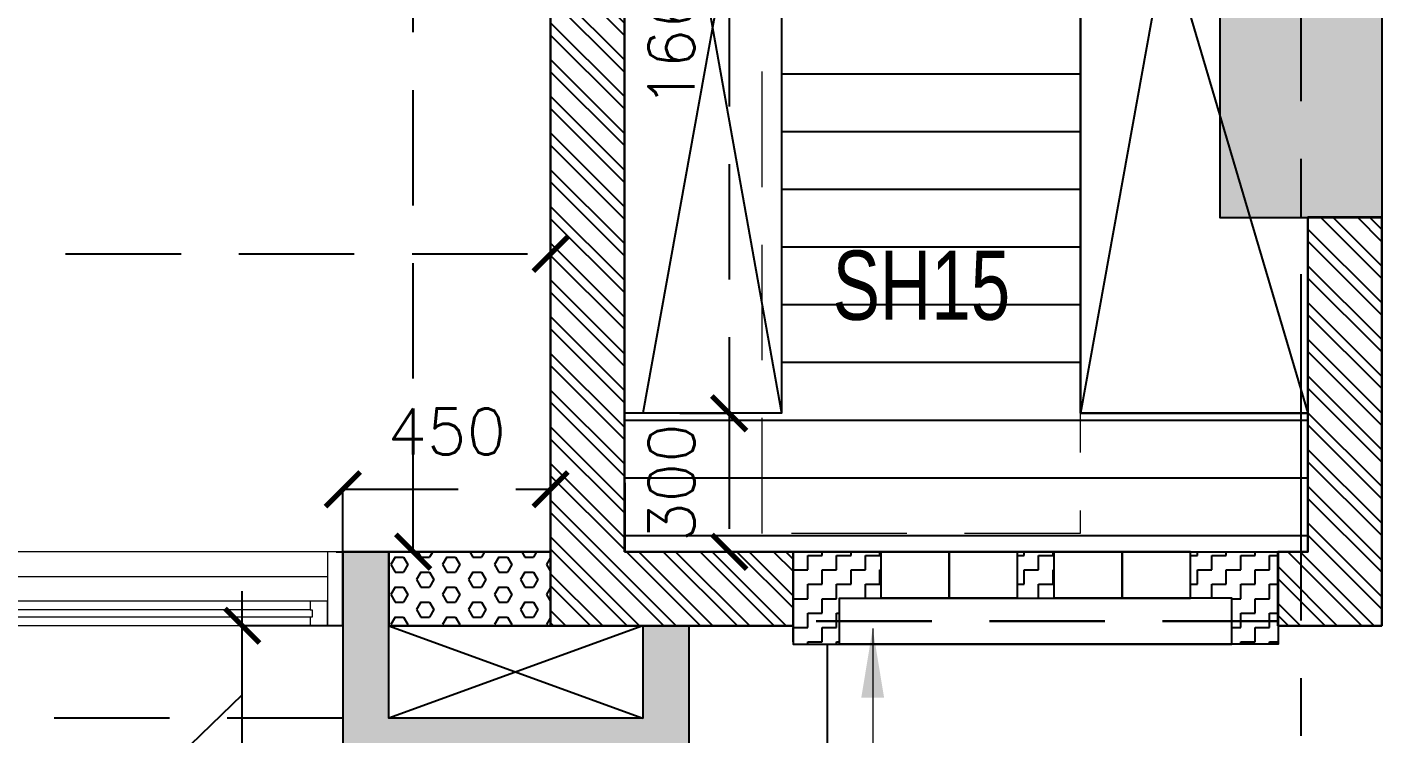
# Model space of a CAD drawing. Header units: millimetres. Extents: x 1124992 to 1258557, y -5767803 to -5695799.
# Drawn here: x 1224778 to 1227712, y -5719918 to -5718387 of the extents above; entities that cross this region are included whole.
import ezdxf

# ---------------------------------------------------------------- set-up
doc = ezdxf.new("R2010")
doc.units = ezdxf.units.MM
doc.header["$LTSCALE"] = 1000
doc.header["$MEASUREMENT"] = 0
for name, pattern in [('$1$AUDIT_D_120904163729-0', [0]), ('$36$HIDDEN', [0.375, 0.25, -0.125]), ('3BHK-A$0$AUDIT_D_120904163729-0', [0]), ('AUDIT_D_120904163729-0', [0]), ('T8(T9 IS SIMILAR) - 1st FLOOR ELEVATION$0$AUDIT_D_120904163729-0', [0]), ('T8(T9 IS SIMILAR) - DIMENSION & TEXTING$0$HIDDEN', [0.375, 0.25, -0.125]), ('T8(T9 IS SIMILAR) - TYPICAL FLOOR ELEVATION$0$AUDIT_D_120904163729-0', [0]), ('T8(T9 IS SIMILAR) - TYPICAL FLOOR ELEVATION$0$HIDDEN', [0.375, 0.25, -0.125]), ('T8(T9 IS SIMILAR)$0$$0$HIDDEN', [0.375, 0.25, -0.125]), ('T8(T9 IS SIMILAR)$0$HIDDEN', [0.375, 0.25, -0.125]), ('T8_REFUGE COLUMNS$0$CENTER2', [1.125, 0.75, -0.125, 0.125, -0.125])]:
    doc.linetypes.add(name, pattern=pattern)
doc.layers.get('0').update_dxf_attribs({"linetype": 'AUDIT_D_120904163729-0'})
for name, color, linetype in [('$0$A-HATCH -160', 251, '$1$AUDIT_D_120904163729-0'), ('$21$A-DIMENSIONS', 2, '$36$HIDDEN'), ('3BHK-A$0$A-HATCH -160', 251, '3BHK-A$0$AUDIT_D_120904163729-0'), ('3BHK-A$0$CUT-OUT', 49, 'Continuous'), ('3BHK-A$0$ELE 1', 1, 'Continuous'), ('3BHK-A$0$LEDGE WALL', 5, 'Continuous'), ('A_dim', 1, 'Continuous'), ('T8(T9 IS SIMILAR) - 1st FLOOR ELEVATION$0$A-WALL-FEATURES', 110, 'T8(T9 IS SIMILAR) - 1st FLOOR ELEVATION$0$AUDIT_D_120904163729-0'), ('T8(T9 IS SIMILAR) - DIMENSION & TEXTING$0$A-DIMENSIONS', 2, 'T8(T9 IS SIMILAR) - DIMENSION & TEXTING$0$HIDDEN'), ('T8(T9 IS SIMILAR) - TYPICAL FLOOR ELEVATION$0$A-DIM', 1, 'T8(T9 IS SIMILAR) - TYPICAL FLOOR ELEVATION$0$AUDIT_D_120904163729-0'), ('T8(T9 IS SIMILAR) - TYPICAL FLOOR ELEVATION$0$A-WALL HATCH', 252, 'T8(T9 IS SIMILAR) - TYPICAL FLOOR ELEVATION$0$AUDIT_D_120904163729-0'), ('T8(T9 IS SIMILAR) - TYPICAL FLOOR ELEVATION$0$A-WALL-FEATURES', 6, 'T8(T9 IS SIMILAR) - TYPICAL FLOOR ELEVATION$0$AUDIT_D_120904163729-0'), ('T8_REFUGE COLUMNS$0$A-CENTERLINE', 193, 'T8_REFUGE COLUMNS$0$CENTER2'), ('T8_REFUGE COLUMNS$0$A-RCC COLS', 3, 'Continuous'), ('T8_TYPICAL COLUMNS$0$A-RCC COLS', 3, 'Continuous')]:
    doc.layers.add(name, color=color, linetype=linetype)
for name, color, linetype, lineweight in [('3BHK-A$0$A-WALL- 160', 6, 'Continuous', 30), ('3BHK-A$0$Window', 4, 'Continuous', 20), ('T8(T9 IS SIMILAR) - DIMENSION & TEXTING$0$R0-18-10-2014-T1-1st Podium Floor Plan$0$Text', 2, 'Continuous', 0), ('T8(T9 IS SIMILAR) - DIMENSION & TEXTING$0$T8 - TYPICAL FLOOR CORE$0$a-Text', 4, 'Continuous', 0), ('T8(T9 IS SIMILAR) - TYPICAL FLOOR ELEVATION$0$ELE-1', 4, 'Continuous', 30), ('T8(T9 IS SIMILAR)$0$D&W', 8, 'Continuous', 25), ('T8(T9 IS SIMILAR)$0$SCPL BEAM', 191, 'T8(T9 IS SIMILAR)$0$$0$HIDDEN', 13)]:
    doc.layers.add(name, color=color, linetype=linetype, lineweight=lineweight)
doc.layers.add('T8_REFUGE COLUMNS$1$COL-HATCH', color=7, linetype='Continuous', lineweight=25, true_color=0xa3a3a3)
doc.styles.add('T8(T9 IS SIMILAR) - DIMENSION & TEXTING$0$Romans 1', font='romans.shx', dxfattribs={"height": 100})
doc.styles.add('T8(T9 IS SIMILAR) - DIMENSION & TEXTING$0$T8 - TYPICAL FLOOR CORE$0$ARIAL ARROW', font='swisscl.ttf')
doc.styles.add('T8(T9 IS SIMILAR) - DIMENSION & TEXTING$0$Tahoma', font='tahoma.ttf')
doc.styles.add('T8(T9 IS SIMILAR) - TYPICAL FLOOR ELEVATION$0$Romans 1', font='romans.shx', dxfattribs={"height": 100})
doc.dimstyles.new('T8(T9 IS SIMILAR) - DIMENSION & TEXTING$0$ALPINE S', dxfattribs={"dimscale": 0, "dimtxt": 100, "dimasz": 75, "dimexe": 0, "dimexo": 0, "dimgap": 75, "dimtad": 1, "dimdec": 0, "dimzin": 0, "dimdsep": 46, "dimtxsty": 'T8(T9 IS SIMILAR) - DIMENSION & TEXTING$0$Romans 1', "dimblk": 'T8(T9 IS SIMILAR) - DIMENSION & TEXTING$0$_ArchTick', "dimcen": 0.09, "dimclrd": 256, "dimclre": 256, "dimclrt": 7, "dimadec": 0, "dimazin": 0, "dimtfac": 1, "dimtdec": 0, "dimtofl": 0, "dimtmove": 1, "dimatfit": 0, "dimldrblk": 'T8(T9 IS SIMILAR) - DIMENSION & TEXTING$0$_Open90', "dimfxl": 1, "dimtolj": 1, "dimtzin": 0, "dimarcsym": 0})
doc.dimstyles.new('T8(T9 IS SIMILAR) - DIMENSION & TEXTING$0$SAMATA STD', dxfattribs={"dimtxt": 100, "dimasz": 50, "dimexe": 50, "dimexo": 50, "dimgap": 10, "dimtad": 0, "dimdec": 0, "dimrnd": 5, "dimzin": 0, "dimdsep": 46, "dimtxsty": 'T8(T9 IS SIMILAR) - DIMENSION & TEXTING$0$Tahoma', "dimblk": 'T8(T9 IS SIMILAR) - DIMENSION & TEXTING$0$_Origin2', "dimcen": -50, "dimdle": 50, "dimclrd": 7, "dimclre": 7, "dimclrt": 7, "dimadec": 0, "dimazin": 0, "dimtfac": 1, "dimtdec": 0, "dimtmove": 1, "dimatfit": 3, "dimfxl": 150, "dimtfill": 1, "dimtolj": 1, "dimtzin": 0, "dimlwd": -1, "dimlwe": -1, "dimarcsym": 0})
doc.dimstyles.new('T8(T9 IS SIMILAR) - TYPICAL FLOOR ELEVATION$0$ALPINE S', dxfattribs={"dimscale": 0, "dimtxt": 100, "dimasz": 75, "dimexe": 0, "dimexo": 0, "dimgap": 75, "dimtad": 1, "dimdec": 0, "dimzin": 0, "dimdsep": 46, "dimtxsty": 'T8(T9 IS SIMILAR) - TYPICAL FLOOR ELEVATION$0$Romans 1', "dimblk": 'T8(T9 IS SIMILAR) - TYPICAL FLOOR ELEVATION$0$_ArchTick', "dimcen": 0.09, "dimclrd": 256, "dimclre": 256, "dimclrt": 7, "dimadec": 0, "dimazin": 0, "dimtfac": 1, "dimtdec": 0, "dimtofl": 0, "dimtmove": 1, "dimatfit": 0, "dimldrblk": 'T8(T9 IS SIMILAR) - TYPICAL FLOOR ELEVATION$0$_Open90', "dimfxl": 1, "dimtolj": 1, "dimtzin": 0, "dimarcsym": 0})
pattern_1 = [(45, (-0.65, 1285.594), (-39.77475644, 39.77475644), []), (45, (25.864, 1285.594), (-39.77475644, 39.77475644), [])]
pattern_2 = [(0, (0, 0), (31.25, 31.25), [31.25, -31.25]), (90, (31.25, 0), (-31.25, 31.25), [31.25, -31.25])]

# ---------------------------------------------------------------- blocks, each defined once
blk = doc.blocks.new('T8(T9 IS SIMILAR) - DIMENSION & TEXTING$0$_Origin2')
at = {"color": 0, "linetype": 'ByBlock', "lineweight": -2}
blk.add_line((-0.5, 0), (-1, 0), dxfattribs=at)
for radius in [0.5, 0.25]:
    blk.add_circle((0, 0), radius, dxfattribs=at)
blk = doc.blocks.new('T8(T9 IS SIMILAR) - DIMENSION & TEXTING$0$_ArchTick')
at = {"color": 0, "linetype": 'ByBlock', "const_width": 0.15}
blk.add_lwpolyline([(-0.5, -0.5), (0.5, 0.5)], dxfattribs=at)
blk = doc.blocks.new('*D382')
at = {"layer": 'T8(T9 IS SIMILAR) - DIMENSION & TEXTING$0$A-DIMENSIONS', "linetype": 'T8(T9 IS SIMILAR) - DIMENSION & TEXTING$0$HIDDEN', "lineweight": -2, "transparency": 16777216}
for p, q in [((1226206.8, -5717558.7), (1226298.8, -5717558.7)), ((1226191.8, -5719223.5), (1226298.8, -5719223.5))]:
    blk.add_line(p, q, dxfattribs=at)
at = {"layer": 'T8(T9 IS SIMILAR) - DIMENSION & TEXTING$0$A-DIMENSIONS', "lineweight": -2, "transparency": 16777216}
blk.add_line((1226298.8, -5717558.7), (1226298.8, -5719223.5), dxfattribs=at)
at = {"layer": 'T8(T9 IS SIMILAR) - DIMENSION & TEXTING$0$A-DIMENSIONS', "linetype": 'ByBlock', "lineweight": -2, "transparency": 16777216, "xscale": 75, "yscale": 75, "zscale": 75}
for p, rotation in [((1226298.8, -5717558.7), 90), ((1226298.8, -5719223.5), 270)]:
    blk.add_blockref('T8(T9 IS SIMILAR) - DIMENSION & TEXTING$0$_ArchTick', p, dxfattribs=dict(at, rotation=rotation))
at = {"layer": 'T8(T9 IS SIMILAR) - DIMENSION & TEXTING$0$A-DIMENSIONS', "color": 7, "linetype": 'ByBlock', "transparency": 16777216, "insert": (1226173.8, -5718391.1), "char_height": 100, "attachment_point": 5, "rotation": 90, "style": 'T8(T9 IS SIMILAR) - DIMENSION & TEXTING$0$Romans 1'}
blk.add_mtext('\\A1;1665', dxfattribs=at)
blk = doc.blocks.new('T8(T9 IS SIMILAR) - DIMENSION & TEXTING$0$_Open90')
at = {"color": 0, "linetype": 'ByBlock', "lineweight": -2}
for p, q in [((-0.5, 0.5), (0, 0)), ((0, 0), (-1, 0)), ((0, 0), (-0.5, -0.5))]:
    blk.add_line(p, q, dxfattribs=at)
blk = doc.blocks.new('*D383')
at = {"layer": 'T8(T9 IS SIMILAR) - DIMENSION & TEXTING$0$A-DIMENSIONS', "linetype": 'T8(T9 IS SIMILAR) - DIMENSION & TEXTING$0$HIDDEN', "lineweight": -2, "transparency": 16777216}
for p, q in [((1222611.8, -5719227.5), (1222611.8, -5718877.9)), ((1225911.9, -5719227.5), (1225911.9, -5718877.9))]:
    blk.add_line(p, q, dxfattribs=at)
at = {"layer": 'T8(T9 IS SIMILAR) - DIMENSION & TEXTING$0$A-DIMENSIONS', "lineweight": -2, "transparency": 16777216}
blk.add_line((1222611.8, -5718877.9), (1225911.9, -5718877.9), dxfattribs=at)
at = {"layer": 'T8(T9 IS SIMILAR) - DIMENSION & TEXTING$0$A-DIMENSIONS', "linetype": 'ByBlock', "lineweight": -2, "transparency": 16777216, "xscale": 75, "yscale": 75, "zscale": 75, "rotation": 180}
blk.add_blockref('T8(T9 IS SIMILAR) - DIMENSION & TEXTING$0$_ArchTick', (1222611.8, -5718877.9), dxfattribs=at)
at = {"layer": 'T8(T9 IS SIMILAR) - DIMENSION & TEXTING$0$A-DIMENSIONS', "linetype": 'ByBlock', "lineweight": -2, "transparency": 16777216, "xscale": 75, "yscale": 75, "zscale": 75}
blk.add_blockref('T8(T9 IS SIMILAR) - DIMENSION & TEXTING$0$_ArchTick', (1225911.9, -5718877.9), dxfattribs=at)
at = {"layer": 'T8(T9 IS SIMILAR) - DIMENSION & TEXTING$0$A-DIMENSIONS', "color": 7, "linetype": 'ByBlock', "transparency": 16777216, "insert": (1224261.8, -5718752.9), "char_height": 100, "attachment_point": 5, "style": 'T8(T9 IS SIMILAR) - DIMENSION & TEXTING$0$Romans 1'}
blk.add_mtext('\\A1;3300', dxfattribs=at)
blk = doc.blocks.new('*D388')
at = {"layer": 'T8(T9 IS SIMILAR) - DIMENSION & TEXTING$0$A-DIMENSIONS', "linetype": 'T8(T9 IS SIMILAR) - DIMENSION & TEXTING$0$HIDDEN', "lineweight": -2, "transparency": 16777216}
for p, q in [((1225461.9, -5719523.5), (1225461.9, -5719388)), ((1225911.9, -5719523.5), (1225911.9, -5719388))]:
    blk.add_line(p, q, dxfattribs=at)
at = {"layer": 'T8(T9 IS SIMILAR) - DIMENSION & TEXTING$0$A-DIMENSIONS', "lineweight": -2, "transparency": 16777216}
blk.add_line((1225461.9, -5719388), (1225911.9, -5719388), dxfattribs=at)
at = {"layer": 'T8(T9 IS SIMILAR) - DIMENSION & TEXTING$0$A-DIMENSIONS', "linetype": 'ByBlock', "lineweight": -2, "transparency": 16777216, "xscale": 75, "yscale": 75, "zscale": 75, "rotation": 180}
blk.add_blockref('T8(T9 IS SIMILAR) - DIMENSION & TEXTING$0$_ArchTick', (1225461.9, -5719388), dxfattribs=at)
at = {"layer": 'T8(T9 IS SIMILAR) - DIMENSION & TEXTING$0$A-DIMENSIONS', "linetype": 'ByBlock', "lineweight": -2, "transparency": 16777216, "xscale": 75, "yscale": 75, "zscale": 75}
blk.add_blockref('T8(T9 IS SIMILAR) - DIMENSION & TEXTING$0$_ArchTick', (1225911.9, -5719388), dxfattribs=at)
at = {"layer": 'T8(T9 IS SIMILAR) - DIMENSION & TEXTING$0$A-DIMENSIONS', "color": 7, "linetype": 'ByBlock', "transparency": 16777216, "insert": (1225686.9, -5719263), "char_height": 100, "attachment_point": 5, "style": 'T8(T9 IS SIMILAR) - DIMENSION & TEXTING$0$Romans 1'}
blk.add_mtext('\\A1;450', dxfattribs=at)
blk = doc.blocks.new('*D321')
at = {"layer": 'T8(T9 IS SIMILAR) - DIMENSION & TEXTING$0$A-DIMENSIONS', "linetype": 'T8(T9 IS SIMILAR) - DIMENSION & TEXTING$0$HIDDEN', "lineweight": -2, "transparency": 16777216}
for p, q in [((1225447.5, -5714848.5), (1225614.3, -5714848.5)), ((1225447.5, -5719523.3), (1225614.3, -5719523.3))]:
    blk.add_line(p, q, dxfattribs=at)
at = {"layer": 'T8(T9 IS SIMILAR) - DIMENSION & TEXTING$0$A-DIMENSIONS', "lineweight": -2, "transparency": 16777216}
blk.add_line((1225614.3, -5719523.3), (1225614.3, -5714848.5), dxfattribs=at)
at = {"layer": 'T8(T9 IS SIMILAR) - DIMENSION & TEXTING$0$A-DIMENSIONS', "linetype": 'ByBlock', "lineweight": -2, "transparency": 16777216, "xscale": 75, "yscale": 75, "zscale": 75}
for p, rotation in [((1225614.3, -5714848.5), 90), ((1225614.3, -5719523.3), 270)]:
    blk.add_blockref('T8(T9 IS SIMILAR) - DIMENSION & TEXTING$0$_ArchTick', p, dxfattribs=dict(at, rotation=rotation))
at = {"layer": 'T8(T9 IS SIMILAR) - DIMENSION & TEXTING$0$A-DIMENSIONS', "color": 7, "linetype": 'ByBlock', "transparency": 16777216, "insert": (1225489.3, -5717185.9), "char_height": 100, "attachment_point": 5, "rotation": 90, "style": 'T8(T9 IS SIMILAR) - DIMENSION & TEXTING$0$Romans 1'}
blk.add_mtext('\\A1;4675', dxfattribs=at)
blk = doc.blocks.new('*D178')
at = {"layer": 'T8(T9 IS SIMILAR) - DIMENSION & TEXTING$0$A-DIMENSIONS', "linetype": 'T8(T9 IS SIMILAR) - DIMENSION & TEXTING$0$HIDDEN', "lineweight": -2, "transparency": 16777216}
for p, q in [((1226191.8, -5719223.5), (1226298.8, -5719223.5)), ((1226191.8, -5719523.5), (1226298.8, -5719523.5))]:
    blk.add_line(p, q, dxfattribs=at)
at = {"layer": 'T8(T9 IS SIMILAR) - DIMENSION & TEXTING$0$A-DIMENSIONS', "lineweight": -2, "transparency": 16777216}
blk.add_line((1226298.8, -5719223.5), (1226298.8, -5719523.5), dxfattribs=at)
at = {"layer": 'T8(T9 IS SIMILAR) - DIMENSION & TEXTING$0$A-DIMENSIONS', "linetype": 'ByBlock', "lineweight": -2, "transparency": 16777216, "xscale": 75, "yscale": 75, "zscale": 75}
for p, rotation in [((1226298.8, -5719223.5), 90), ((1226298.8, -5719523.5), 270)]:
    blk.add_blockref('T8(T9 IS SIMILAR) - DIMENSION & TEXTING$0$_ArchTick', p, dxfattribs=dict(at, rotation=rotation))
at = {"layer": 'T8(T9 IS SIMILAR) - DIMENSION & TEXTING$0$A-DIMENSIONS', "color": 7, "linetype": 'ByBlock', "transparency": 16777216, "insert": (1226173.8, -5719373.5), "char_height": 100, "attachment_point": 5, "rotation": 90, "style": 'T8(T9 IS SIMILAR) - DIMENSION & TEXTING$0$Romans 1'}
blk.add_mtext('\\A1;300', dxfattribs=at)
blk = doc.blocks.new('T8_REFUGE COLUMNS')
at = {"layer": 'T8_REFUGE COLUMNS$1$COL-HATCH', "linetype": 'ByBlock'}
h = blk.add_hatch(color=256, dxfattribs=at)
h.dxf.hatch_style = 1
h.paths.add_polyline_path([(1227712.1, -5718799.9), (1227362.1, -5718799.9), (1227362.1, -5709299.9), (1227712.1, -5709299.9)])
at = {"layer": 'T8_REFUGE COLUMNS$0$A-CENTERLINE'}
blk.add_line((1227537.1, -5720797.2), (1227537.1, -5702690.8), dxfattribs=at)
at = {"layer": 'T8_REFUGE COLUMNS$0$A-RCC COLS', "linetype": 'ByBlock'}
blk.add_lwpolyline([(1227712.1, -5718799.9), (1227362.1, -5718799.9), (1227362.1, -5709299.9), (1227712.1, -5709299.9)], close=True, dxfattribs=at)
blk = doc.blocks.new('T8_TYPICAL COLUMNS')
at = {"layer": 'T8_TYPICAL COLUMNS$0$A-RCC COLS', "linetype": 'ByBlock'}
blk.add_blockref('T8_REFUGE COLUMNS', (0, 0), dxfattribs=at)
blk = doc.blocks.new('3BHK-A$0$2400')
at = {"layer": '3BHK-A$0$Window', "color": 1, "lineweight": 13}
for p, q in [((1151176.5, -5692111.9), (1148842.5, -5692111.9)), ((1149607.5, -5692111.9), (1148880, -5692111.9)), ((1149607.5, -5692165.3), (1148880, -5692165.3)), ((1150373.7, -5692165.3), (1149645, -5692165.3)), ((1150411.2, -5692165.3), (1151176.5, -5692165.3)), ((1149607.5, -5692218.6), (1148842.5, -5692218.6)), ((1150373.7, -5692218.6), (1149645, -5692218.6)), ((1151139, -5692218.6), (1150411.2, -5692218.6)), ((1150373.7, -5692271.9), (1148842.5, -5692271.9)), ((1151139, -5692271.9), (1150411.2, -5692271.9))]:
    blk.add_line(p, q, dxfattribs=at)
at = {"layer": '3BHK-A$0$Window', "color": 5, "lineweight": 13}
for p, q in [((1149607.5, -5692142.2), (1148880, -5692142.2)), ((1149607.5, -5692146.7), (1148880, -5692146.7)), ((1150373.7, -5692183.8), (1149645, -5692183.8)), ((1150373.7, -5692200), (1149645, -5692200)), ((1151139, -5692237.2), (1150411.2, -5692237.2)), ((1151139, -5692253.3), (1150411.2, -5692253.3))]:
    blk.add_line(p, q, dxfattribs=at)
at = {"layer": '3BHK-A$0$Window', "color": 4, "lineweight": 13}
for points in [[(1148842.5, -5692111.9), (1148809.5, -5692111.9), (1148809.5, -5692271.9), (1148842.5, -5692271.9)], [(1148880, -5692146.7), (1148880, -5692165.3), (1148842.5, -5692165.3), (1148842.5, -5692111.9), (1148880, -5692111.9), (1148880, -5692142.2), (1148875.5, -5692142.2), (1148875.5, -5692146.7)], [(1149607.5, -5692146.7), (1149607.5, -5692165.3), (1149645, -5692165.3), (1149645, -5692111.9), (1149607.5, -5692111.9), (1149607.5, -5692142.2), (1149612, -5692142.2), (1149612, -5692146.7)], [(1151209.5, -5692111.9), (1151176.5, -5692111.9), (1151176.5, -5692271.9), (1151209.5, -5692271.9)], [(1149645, -5692200), (1149645, -5692218.6), (1149607.5, -5692218.6), (1149607.5, -5692165.3), (1149645, -5692165.3), (1149645, -5692183.8), (1149640.5, -5692183.8), (1149640.5, -5692200)], [(1150373.7, -5692200), (1150373.7, -5692218.6), (1150411.2, -5692218.6), (1150411.2, -5692165.3), (1150373.7, -5692165.3), (1150373.7, -5692183.8), (1150378.2, -5692183.8), (1150378.2, -5692200)], [(1150411.2, -5692253.3), (1150411.2, -5692271.9), (1150373.7, -5692271.9), (1150373.7, -5692218.6), (1150411.2, -5692218.6), (1150411.2, -5692237.2), (1150406.7, -5692237.2), (1150406.7, -5692253.3)], [(1151139, -5692253.3), (1151139, -5692271.9), (1151176.5, -5692271.9), (1151176.5, -5692218.6), (1151139, -5692218.6), (1151139, -5692237.2), (1151143.5, -5692237.2), (1151143.5, -5692253.3)]]:
    blk.add_lwpolyline(points, close=True, dxfattribs=at)
blk = doc.blocks.new('3BHK-A')
at = {"layer": '3BHK-A$0$A-HATCH -160', "linetype": 'ByBlock'}
h = blk.add_hatch(dxfattribs=at)
h.set_pattern_fill('ANSI32', color=256, scale=150)
h.set_pattern_definition(pattern_1)
h.paths.add_polyline_path([(1186107.7, -5719684.9), (1186107.7, -5719524.7), (1186472.7, -5719524.7), (1186472.7, -5717559.7), (1186152.8, -5717559.7), (1186152.8, -5717399.7), (1186632.7, -5717399.7), (1186632.7, -5719524.7), (1186632.7, -5719523.4), (1186632.7, -5719683.5)])
h = blk.add_hatch(dxfattribs=at)
h.set_pattern_fill('ANSI32', color=256, scale=150)
h.set_pattern_definition(pattern_1)
h.paths.add_polyline_path([(1184832.7, -5719684.9), (1184832.7, -5718799.6), (1184992.7, -5718799.6), (1184992.7, -5719524.7), (1185057.7, -5719524.8), (1185057.7, -5719685)])
at = {"layer": '3BHK-A$0$CUT-OUT'}
h = blk.add_hatch(dxfattribs=at)
h.set_pattern_fill('ANSI31', color=256, scale=1000, angle=135)
h.set_pattern_definition([(180, (23757.98, 261.17), (-2e-14, -125), [])])
h.paths.add_polyline_path([(1186472.3, -5719523.5), (1184992.7, -5719523.5), (1184992.7, -5719223.5), (1185485.5, -5719223.5), (1185485.5, -5717558.5), (1186132.6, -5717558.5), (1186132.6, -5719223.5), (1186472.6, -5719223.5)])
at = {"layer": '3BHK-A$0$LEDGE WALL'}
h = blk.add_hatch(dxfattribs=at)
h.set_pattern_fill('HEX', color=8, scale=150, angle=180)
h.paths.add_polyline_path([(1186982.8, -5719523.5), (1186632.7, -5719523.5), (1186632.7, -5719683.5), (1186982.8, -5719683.5)])
at = {"layer": '3BHK-A$0$A-WALL- 160', "linetype": 'ByBlock'}
for p, q in [((1186632.7, -5719683.5, 0), (1186632.7, -5717398.5, 0)), ((1186472.7, -5719523.5, 0), (1186472.7, -5717558.5, 0)), ((1187082.7, -5719523.5, 0), (1187082.7, -5719683.5, 0)), ((1186472.7, -5719683.5, 0), (1186632.7, -5719683.5, 0))]:
    blk.add_line(p, q, dxfattribs=at)
at = {"layer": '3BHK-A$0$A-WALL- 160', "linetype": 'ByBlock', "elevation": 0}
for points in [[(1184992.7, -5719523.5), (1184992.7, -5718798.3), (1184832.7, -5718798.3), (1184832.7, -5719683.7), (1184992.3, -5719683.7)], [(1184992.3, -5719683.7), (1185057.7, -5719683.7), (1185057.7, -5719523.5), (1184992.3, -5719523.5)], [(1186472.7, -5719683.5), (1186107.7, -5719683.5), (1186107.7, -5719523.5), (1186472.7, -5719523.5)]]:
    blk.add_lwpolyline(points, dxfattribs=at)
at = {"layer": '3BHK-A$0$A-WALL- 160', "linetype": 'ByBlock', "elevation": -0.5}
blk.add_lwpolyline([(1186982.8, -5719523.5), (1186632.7, -5719523.5), (1186632.7, -5719683.5), (1186982.8, -5719683.5)], close=True, dxfattribs=at)
at = {"layer": '3BHK-A$0$CUT-OUT'}
for p, q in [((1185485.5, -5717558.5, 0), (1184992.7, -5719223.5, 0.6)), ((1185182.4, -5717548.4, 0), (1185485.5, -5719223.5, 0.6)), ((1186132.3, -5717558.5, 0), (1186432.7, -5719223.4, 0.6)), ((1186432.6, -5717548.4, 0), (1186132.6, -5719223.5, 0.6))]:
    blk.add_line(p, q, dxfattribs=at)
at = {"layer": '3BHK-A$0$CUT-OUT', "elevation": 0.4}
blk.add_lwpolyline([(1186472.3, -5719523.5), (1184992.7, -5719523.5), (1184992.7, -5719223.5), (1185485.5, -5719223.5), (1185485.5, -5717558.5), (1186132.6, -5717558.5), (1186132.6, -5719223.5), (1186472.6, -5719223.5)], close=True, dxfattribs=at)
at = {"layer": '3BHK-A$0$ELE 1', "linetype": 'ByBlock'}
for p, q in [((1185485.5, -5717558.5, 0.4), (1185485.5, -5719223.5, 0.6)), ((1186132.6, -5717558.5, 0), (1186132.6, -5719223.5, 0))]:
    blk.add_line(p, q, dxfattribs=at)
at = {"layer": '3BHK-A$0$ELE 1', "linetype": 'ByBlock', "elevation": 0.6}
for points in [[(1185485.5, -5719223.5), (1184992.7, -5719223.5)], [(1186132.6, -5719223.5), (1186432.7, -5719223.5)]]:
    blk.add_lwpolyline(points, dxfattribs=at)
at = {"layer": '3BHK-A$0$A-WALL- 160', "linetype": 'ByBlock', "xscale": -1}
blk.add_blockref('3BHK-A$0$2400', (2338292.2, -27411.6, 0), dxfattribs=at)
blk = doc.blocks.new('T8(T9 IS SIMILAR) - TYPICAL FLOOR ELEVATION$0$JG')
at = {"layer": 'T8(T9 IS SIMILAR) - TYPICAL FLOOR ELEVATION$0$A-WALL HATCH', "linetype": 'ByBlock'}
h = blk.add_hatch(dxfattribs=at)
h.set_pattern_fill('ZIGZAG', color=256, scale=250)
h.set_pattern_definition(pattern_2)
h.paths.add_polyline_path([(1133312.3, -5722820.5), (1133392.5, -5722820.5), (1133392.5, -5722720.5), (1133312.3, -5722720.5)])
edge = h.paths.add_edge_path()
edge.add_line((1133877.2, -5722870.5), (1133877.2, -5722920.5))
edge.add_line((1133877.2, -5722920.5), (1133777.2, -5722920.5))
edge.add_line((1133777.2, -5722920.5), (1133777.2, -5722870.5))
edge.add_line((1133777.2, -5722870.5), (1133777.2, -5722820.5))
edge.add_line((1133777.2, -5722820.5), (1133687.4, -5722820.5))
edge.add_line((1133687.4, -5722820.5), (1133687.4, -5722720.5))
edge.add_line((1133687.4, -5722720.5), (1133877.2, -5722720.6))
edge.add_line((1133877.2, -5722720.6), (1133877.2, -5722870.5))
edge.add_line((1132827.4, -5722870.5), (1132827.4, -5722920.5))
edge.add_line((1132827.4, -5722920.5), (1132927.4, -5722920.5))
edge.add_line((1132927.4, -5722920.5), (1132927.4, -5722870.5))
edge.add_line((1132927.4, -5722870.5), (1132927.4, -5722820.5))
edge.add_line((1132927.4, -5722820.5), (1133017.4, -5722820.5))
edge.add_line((1133017.4, -5722820.5), (1133017.4, -5722720.5))
edge.add_line((1133017.4, -5722720.5), (1132827.4, -5722720.5))
edge.add_line((1132827.4, -5722720.5), (1132827.4, -5722870.5))
at = {"layer": 'T8(T9 IS SIMILAR) - TYPICAL FLOOR ELEVATION$0$A-WALL-FEATURES', "color": 3, "elevation": -1.3}
for points in [[(1132827.4, -5722870.5), (1132827.4, -5722870.5), (1132827.4, -5722920.5), (1132927.4, -5722920.5), (1132927.4, -5722870.5), (1132927.4, -5722820.5), (1133017.4, -5722820.5), (1133017.4, -5722720.5), (1132827.4, -5722720.5), (1132827.4, -5722870.5)], [(1133877.2, -5722870.5), (1133877.2, -5722870.5), (1133877.2, -5722920.5), (1133777.2, -5722920.5), (1133777.2, -5722870.5), (1133777.2, -5722820.5), (1133687.4, -5722820.5), (1133687.4, -5722720.5), (1133877.2, -5722720.6), (1133877.2, -5722870.5)]]:
    blk.add_lwpolyline(points, dxfattribs=at)
blk.add_lwpolyline([(1133312.3, -5722820.5), (1133392.5, -5722820.5), (1133392.5, -5722720.5), (1133312.3, -5722720.5)], close=True, dxfattribs=at)
at = {"layer": 'T8(T9 IS SIMILAR) - TYPICAL FLOOR ELEVATION$0$ELE-1', "color": 5}
for p, q in [((1133017.4, -5722720.5, -1.3), (1133312.3, -5722720.5, -1.3)), ((1133164.8, -5722820.5, -1.3), (1133164.8, -5722720.5, -1.3)), ((1133687.4, -5722720.5, -1.3), (1133392.5, -5722720.5, -1.3)), ((1133539.9, -5722820.5, -1.3), (1133539.9, -5722720.5, -1.3)), ((1133312.3, -5722820.5, -1.3), (1133017.4, -5722820.5, -1.3)), ((1133392.5, -5722820.5, -1.3), (1133687.4, -5722820.5, -1.3)), ((1132927.4, -5722920.5, -1.3), (1133777.2, -5722920.5, -1.3))]:
    blk.add_line(p, q, dxfattribs=at)
at = {"layer": 'T8(T9 IS SIMILAR) - TYPICAL FLOOR ELEVATION$0$ELE-1', "color": 5, "linetype": 'T8(T9 IS SIMILAR) - TYPICAL FLOOR ELEVATION$0$HIDDEN'}
blk.add_line((1133877.2, -5722870.5, -1.3), (1132827.4, -5722870.5, -1.3), dxfattribs=at)
blk = doc.blocks.new('T8(T9 IS SIMILAR) - TYPICAL FLOOR ELEVATION$0$_ArchTick')
at = {"color": 0, "linetype": 'ByBlock', "const_width": 0.15}
blk.add_lwpolyline([(-0.5, -0.5), (0.5, 0.5)], dxfattribs=at)
blk = doc.blocks.new('*D713')
at = {"layer": 'T8(T9 IS SIMILAR) - TYPICAL FLOOR ELEVATION$0$A-DIM', "lineweight": -2, "transparency": 16777216}
for p, q in [((1225244.2, -5719683.5), (1225244.2, -5719608.5)), ((1225244.2, -5719983.5), (1225244.2, -5719683.5)), ((1225244.2, -5719833.5), (1224997.8, -5720070.5)), ((1225244.2, -5719983.5), (1225244.2, -5720058.5)), ((1224997.8, -5720070.5), (1224997.8, -5720477.7))]:
    blk.add_line(p, q, dxfattribs=at)
at = {"layer": 'T8(T9 IS SIMILAR) - TYPICAL FLOOR ELEVATION$0$A-DIM', "linetype": 'T8(T9 IS SIMILAR) - TYPICAL FLOOR ELEVATION$0$HIDDEN', "lineweight": -2, "transparency": 16777216}
for p, q in [((1225461.8, -5719683.5), (1225244.2, -5719683.5)), ((1225461.8, -5719983.5), (1225244.2, -5719983.5))]:
    blk.add_line(p, q, dxfattribs=at)
at = {"layer": 'T8(T9 IS SIMILAR) - TYPICAL FLOOR ELEVATION$0$A-DIM', "linetype": 'ByBlock', "lineweight": -2, "transparency": 16777216, "xscale": 75, "yscale": 75, "zscale": 75}
for p, rotation in [((1225244.2, -5719683.5), 270), ((1225244.2, -5719983.5), 90)]:
    blk.add_blockref('T8(T9 IS SIMILAR) - TYPICAL FLOOR ELEVATION$0$_ArchTick', p, dxfattribs=dict(at, rotation=rotation))
at = {"layer": 'T8(T9 IS SIMILAR) - TYPICAL FLOOR ELEVATION$0$A-DIM', "color": 7, "linetype": 'ByBlock', "transparency": 16777216, "insert": (1224872.8, -5720274.1), "char_height": 100, "attachment_point": 5, "rotation": 90, "style": 'T8(T9 IS SIMILAR) - TYPICAL FLOOR ELEVATION$0$Romans 1'}
blk.add_mtext('\\A1;300', dxfattribs=at)
blk = doc.blocks.new('T8(T9 IS SIMILAR) - TYPICAL FLOOR ELEVATION$0$_Open90')
at = {"color": 0, "linetype": 'ByBlock', "lineweight": -2}
for p, q in [((-0.5, 0.5), (0, 0)), ((0, 0), (-1, 0)), ((0, 0), (-0.5, -0.5))]:
    blk.add_line(p, q, dxfattribs=at)
blk = doc.blocks.new('T8(T9 IS SIMILAR) - 1st FLOOR ELEVATION')
at = {"layer": 'T8(T9 IS SIMILAR) - 1st FLOOR ELEVATION$0$A-WALL-FEATURES', "color": 5, "linetype": 'T8(T9 IS SIMILAR) - 1st FLOOR ELEVATION$0$AUDIT_D_120904163729-0', "ltscale": 0.5, "elevation": 0.6}
blk.add_lwpolyline([(1222010.4, -5717733.5), (1222010.4, -5720283.7), (1226511.8, -5720283.5), (1226511.8, -5719723.5)], dxfattribs=at)
blk = doc.blocks.new('T8(T9 IS SIMILAR) - DIMENSION & TEXTING')
at = {"layer": 'T8(T9 IS SIMILAR) - DIMENSION & TEXTING$0$T8 - TYPICAL FLOOR CORE$0$a-Text', "linetype": 'ByBlock', "insert": (1224964.9, -5719023.1, 0.6), "char_height": 150, "width": 3499.366, "attachment_point": 7, "style": 'T8(T9 IS SIMILAR) - DIMENSION & TEXTING$0$T8 - TYPICAL FLOOR CORE$0$ARIAL ARROW'}
blk.add_mtext('\\pi1557.75943;SH15', dxfattribs=at)
at = {"layer": 'T8(T9 IS SIMILAR) - DIMENSION & TEXTING$0$A-DIMENSIONS', "linetype": 'ByBlock'}
for base, p1, p2, picture, middle in [((1225614.3, -5714848.5, 0.5), (1225447.5, -5719523.3, 1), (1225447.5, -5714848.5, 1), '*D321', (1225489.3, -5717185.9, 0.5)), ((1226298.8, -5719223.5, 0.5), (1226206.8, -5717558.7, 0.5), (1226191.8, -5719223.5, 0.9), '*D382', (1226173.8, -5718391.1, 0.5))]:
    dim = blk.add_linear_dim(base=base, p1=p1, p2=p2, angle=270, dimstyle='T8(T9 IS SIMILAR) - DIMENSION & TEXTING$0$ALPINE S', override={"dimscale": 1, "dimfxl": 5, "dimarcsym": 1}, dxfattribs=at)
    dim.commit()
    dim.dimension.update_dxf_attribs({"geometry": picture, "text_midpoint": middle})
for base, p1, p2, picture, middle in [((1225911.9, -5718877.9, 0.5), (1222611.8, -5719227.5, 0.6), (1225911.9, -5719227.5, 0.5), '*D383', (1224261.8, -5718752.9, 0.5)), ((1225911.9, -5719388, 0.5), (1225461.9, -5719523.5, 0.5), (1225911.9, -5719523.5, 0.5), '*D388', (1225686.9, -5719263, 0.5))]:
    dim = blk.add_linear_dim(base=base, p1=p1, p2=p2, dimstyle='T8(T9 IS SIMILAR) - DIMENSION & TEXTING$0$ALPINE S', override={"dimscale": 1, "dimfxl": 5, "dimarcsym": 1}, dxfattribs=at)
    dim.commit()
    dim.dimension.update_dxf_attribs({"geometry": picture, "text_midpoint": middle})
dim = blk.add_linear_dim(base=(1226298.8, -5719523.5), p1=(1226191.8, -5719223.5, 0.5), p2=(1226191.8, -5719523.5, 0.5), angle=90, dimstyle='T8(T9 IS SIMILAR) - DIMENSION & TEXTING$0$ALPINE S', override={"dimscale": 1, "dimfxl": 5, "dimarcsym": 1}, dxfattribs=at)
dim.commit()
dim.dimension.update_dxf_attribs({"geometry": '*D178', "text_midpoint": (1226298.8, -5719373.5), "dimtype": 128})
at = {"layer": 'T8(T9 IS SIMILAR) - DIMENSION & TEXTING$0$R0-18-10-2014-T1-1st Podium Floor Plan$0$Text'}
blk.add_leader([(1226609.4, -5719689.3, 0.5), (1226609.4, -5720125.8, 0.5), (1227443.2, -5720125.9, 0.5)], dimstyle='T8(T9 IS SIMILAR) - DIMENSION & TEXTING$0$SAMATA STD', override={"dimscale": 1, "dimasz": 150, "dimclrd": 2, "dimfxlon": 1, "dimarcsym": 1}, dxfattribs=at)
blk = doc.blocks.new('T8(T9 IS SIMILAR) - TYPICAL FLOOR ELEVATION')
at = {"layer": 'T8(T9 IS SIMILAR) - TYPICAL FLOOR ELEVATION$0$A-WALL HATCH', "linetype": 'ByBlock'}
h = blk.add_hatch(dxfattribs=at)
h.set_pattern_fill('ZIGZAG', color=256, scale=250)
h.set_pattern_definition(pattern_2)
h.paths.add_polyline_path([(1186332.7, -5719983.5), (1186332.7, -5719683.5), (1186432.7, -5719683.5), (1186432.7, -5719883.5), (1186982.7, -5719883.5), (1186982.7, -5719523.5), (1187082.7, -5719523.5), (1187082.7, -5719983.5)])
h.paths.add_polyline_path([(1190232.7, -5719983.5), (1190232.7, -5719683.5), (1190132.7, -5719683.5), (1190132.7, -5719883.5), (1189582.7, -5719883.5), (1189582.7, -5719523.5), (1189482.7, -5719523.5), (1189482.7, -5719983.5)])
h.paths.add_polyline_path([(1190857.7, -5717933.5), (1190857.7, -5717733.5), (1190757.7, -5717733.5), (1190757.7, -5717933.5)])
h.paths.add_polyline_path([(1193357.7, -5717733.5), (1193357.7, -5717933.5), (1193257.7, -5717933.5), (1193257.7, -5717733.5)])
h.paths.add_polyline_path([(1196632.8, -5709938.8), (1196632.8, -5709738.8), (1196532.8, -5709738.8), (1196532.8, -5709938.8)])
h.paths.add_polyline_path([(1194132, -5709738.8), (1194132, -5709938.8), (1194032, -5709938.8), (1194032, -5709738.8)])
h.paths.add_polyline_path([(1195742.7, -5701889.7), (1196212.8, -5701889.7), (1196212.8, -5702349.7), (1196112.8, -5702349.7), (1196112.8, -5701989.7), (1195742.7, -5701989.7)])
h.paths.add_polyline_path([(1198312.8, -5702349.7), (1198312.8, -5701889.7), (1199132.6, -5701889.7), (1199132.6, -5701989.7), (1198412.8, -5701989.7), (1198412.8, -5702349.7)])
h.paths.add_polyline_path([(1199662.5, -5701090.3), (1199662.5, -5700890.3), (1199762.5, -5700890.3), (1199762.5, -5701090.3)])
h.paths.add_polyline_path([(1201862.6, -5700890.3), (1201862.6, -5701090.3), (1201962.6, -5701090.3), (1201962.6, -5700890.3)])
h.paths.add_polyline_path([(1210681.9, -5700890.3), (1210681.9, -5701090.3), (1210581.9, -5701090.3), (1210581.9, -5700890.3)])
h.paths.add_polyline_path([(1212882, -5701090.3), (1212882, -5700890.3), (1212782, -5700890.3), (1212782, -5701090.3)])
h.paths.add_polyline_path([(1214231.8, -5702349.7), (1214231.8, -5701889.7), (1213412.3, -5701889.7), (1213412.3, -5701989.7), (1214131.8, -5701989.7), (1214131.8, -5702349.7)])
h.paths.add_polyline_path([(1216801.9, -5701889.7), (1216331.8, -5701889.7), (1216331.8, -5702349.7), (1216431.8, -5702349.7), (1216431.8, -5701989.7), (1216801.9, -5701989.7)])
h.paths.add_polyline_path([(1215911.7, -5709938.8), (1215911.7, -5709738.8), (1216011.7, -5709738.8), (1216011.7, -5709938.8)])
h.paths.add_polyline_path([(1218412.5, -5709738.8), (1218412.5, -5709938.8), (1218512.5, -5709938.8), (1218512.5, -5709738.8)])
h.paths.add_polyline_path([(1221686.9, -5717933.5), (1221686.9, -5717733.5), (1221786.9, -5717733.5), (1221786.9, -5717933.5)])
h.paths.add_polyline_path([(1219186.9, -5717733.5), (1219186.9, -5717933.5), (1219286.9, -5717933.5), (1219286.9, -5717733.5)])
h.paths.add_polyline_path([(1222311.8, -5719983.5), (1222311.8, -5719683.5), (1222411.8, -5719683.5), (1222411.8, -5719883.5), (1222961.8, -5719883.5), (1222961.8, -5719523.5), (1223061.8, -5719523.5), (1223061.8, -5719983.5)])
h.paths.add_polyline_path([(1226211.8, -5719983.5), (1226211.8, -5719683.5), (1226111.8, -5719683.5), (1226111.8, -5719883.5), (1225561.8, -5719883.5), (1225561.8, -5719523.5), (1225461.8, -5719523.5), (1225461.8, -5719983.5)])
h.paths.add_polyline_path([(1217001.9, -5727584.6), (1216901.9, -5727584.6), (1216901.9, -5727784.6), (1216356.8, -5727784.6), (1216356.8, -5727424.6), (1216256.8, -5727424.6), (1216256.8, -5727884.6), (1217001.9, -5727884.6)])
h.paths.add_polyline_path([(1214156.8, -5727424.6), (1214056.8, -5727424.6), (1214056.8, -5727784.6), (1213412.3, -5727784.6), (1213412.3, -5727884.6), (1214156.8, -5727884.6)])
h.paths.add_polyline_path([(1210681.9, -5728884), (1210681.9, -5728684), (1210581.9, -5728684), (1210581.9, -5728884)])
h.paths.add_polyline_path([(1212882, -5728684), (1212882, -5728884), (1212782, -5728884), (1212782, -5728684)])
h.paths.add_polyline_path([(1201862.6, -5728884), (1201862.6, -5728684), (1201962.6, -5728684), (1201962.6, -5728884)])
h.paths.add_polyline_path([(1199662.5, -5728684), (1199662.5, -5728884), (1199762.5, -5728884), (1199762.5, -5728684)])
h.paths.add_polyline_path([(1198387.7, -5727424.6), (1198487.7, -5727424.6), (1198487.7, -5727784.6), (1199132.3, -5727784.6), (1199132.3, -5727884.6), (1198387.7, -5727884.6)])
h.paths.add_polyline_path([(1195542.6, -5727584.6), (1195642.6, -5727584.6), (1195642.6, -5727784.6), (1196187.7, -5727784.6), (1196187.7, -5727424.6), (1196287.7, -5727424.6), (1196287.7, -5727884.6), (1195542.6, -5727884.6)])
at = {"layer": 'T8(T9 IS SIMILAR) - TYPICAL FLOOR ELEVATION$0$A-WALL-FEATURES', "color": 8, "linetype": 'ByBlock'}
for p, q in [((1225561.8, -5719683.5, 0), (1226111.8, -5719883.5, 0)), ((1226111.8, -5719683.7, 0), (1225561.8, -5719883.5, 0))]:
    blk.add_line(p, q, dxfattribs=at)
at = {"layer": 'T8(T9 IS SIMILAR) - TYPICAL FLOOR ELEVATION$0$A-WALL-FEATURES', "color": 8, "linetype": 'T8(T9 IS SIMILAR) - TYPICAL FLOOR ELEVATION$0$HIDDEN'}
blk.add_line((1225461.8, -5719883.5, 0), (1223061.8, -5719883.5, 0), dxfattribs=at)
at = {"layer": 'T8(T9 IS SIMILAR) - TYPICAL FLOOR ELEVATION$0$A-WALL-FEATURES', "linetype": 'ByBlock', "elevation": 0}
blk.add_lwpolyline([(1226211.8, -5719983.5), (1226211.8, -5719683.5), (1226111.8, -5719683.5), (1226111.8, -5719883.5), (1225561.8, -5719883.5), (1225561.8, -5719523.5), (1225461.8, -5719523.5), (1225461.8, -5719983.5)], close=True, dxfattribs=at)
at = {"layer": 'T8(T9 IS SIMILAR) - TYPICAL FLOOR ELEVATION$0$A-WALL-FEATURES', "linetype": 'ByBlock'}
blk.add_blockref('T8(T9 IS SIMILAR) - TYPICAL FLOOR ELEVATION$0$JG', (93610, 3197, 1.3), dxfattribs=at)
at = {"layer": 'T8(T9 IS SIMILAR) - TYPICAL FLOOR ELEVATION$0$A-DIM', "linetype": 'ByBlock'}
dim = blk.add_linear_dim(base=(1225244.2, -5719683.5), p1=(1225461.8, -5719983.5), p2=(1225461.8, -5719683.5, 0), angle=90, dimstyle='T8(T9 IS SIMILAR) - TYPICAL FLOOR ELEVATION$0$ALPINE S', override={"dimscale": 1, "dimfxl": 5, "dimarcsym": 1}, dxfattribs=at)
dim.commit()
dim.dimension.update_dxf_attribs({"geometry": '*D713', "text_midpoint": (1224997.8, -5720145.5), "dimtype": 128})
blk = doc.blocks.new('T8(T9 IS SIMILAR)')
at = {"layer": 'T8(T9 IS SIMILAR)$0$D&W', "linetype": 'ByBlock', "xscale": -1}
blk.add_blockref('3BHK-A', (2412544.6, 0, 0.5), dxfattribs=at)
at = {"layer": 'T8(T9 IS SIMILAR)$0$D&W', "linetype": 'ByBlock'}
blk.add_blockref('T8(T9 IS SIMILAR) - TYPICAL FLOOR ELEVATION', (0, 0), dxfattribs=at)
at = {"layer": 'T8(T9 IS SIMILAR)$0$SCPL BEAM', "linetype": 'T8(T9 IS SIMILAR)$0$HIDDEN', "elevation": -0.5}
blk.add_lwpolyline([(1227058.4, -5719483.5), (1226370, -5719483.5), (1226370, -5717558.7), (1227058.4, -5717558.7)], close=True, dxfattribs=at)
at = {"layer": 'T8(T9 IS SIMILAR)$0$D&W', "linetype": 'ByBlock'}
blk.add_blockref('T8_TYPICAL COLUMNS', (0, 0), dxfattribs=at)

msp = doc.modelspace()

# ---------------------------------------------------------------- block references
at = {"layer": '$21$A-DIMENSIONS', "linetype": 'ByBlock'}
msp.add_blockref('T8(T9 IS SIMILAR)', (0, 0), dxfattribs=at)

# ---------------------------------------------------------------- next in the draw order: block references
at = {"layer": '$0$A-HATCH -160', "linetype": 'ByBlock'}
msp.add_blockref('T8(T9 IS SIMILAR) - DIMENSION & TEXTING', (0, 0), dxfattribs=at)

# ---------------------------------------------------------------- next in the draw order: block references
at = {"layer": 'A_dim', "linetype": 'ByBlock'}
msp.add_blockref('T8(T9 IS SIMILAR) - 1st FLOOR ELEVATION', (0, 0), dxfattribs=at)

doc.saveas('drawing.dxf')
